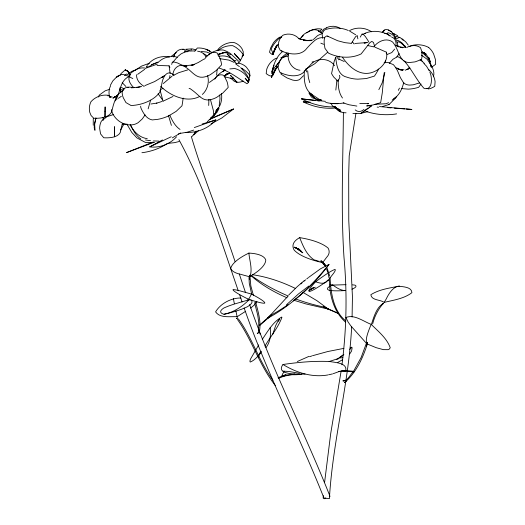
<?xml version="1.0" encoding="UTF-8"?>
<svg xmlns="http://www.w3.org/2000/svg" width="525" height="525" viewBox="0 0 525 525"><rect width="100%" height="100%" fill="white"/><g stroke="black" fill="none" stroke-linecap="round" stroke-linejoin="round"><path stroke-width="0.79" d="M120.061 88.121L120.442 92.059M93.247 125.193L93.266 118.486M343.389 112.297C343.061 160.65 340.758 209.068 343.993 257.381C347.268 293.147 346.598 329.201 341.946 364.816M273.197 71.741L271.628 77.503L271.635 75.922M271.681 73.592C273.276 65.5 275.933 56.746 282.739 51.424M271.602 77.477L271.72 76.21M216.628 75.101L216.963 71.295M352.091 316.969L352.446 296.848L348.777 220.657L348.692 174.412L349.21 155.787L355.937 113.288M136.579 74.727C136.178 79.931 139.991 83.948 144.172 86.468M157.08 65.448L169.083 65.828L170.12 73.362M304.369 70.593C303.883 78.881 304.087 89.716 312.139 94.48M338.192 79.839C338.028 86.087 338.704 92.813 342.471 98.024M351.652 326.681C348.817 384.562 332.699 440.783 329.398 498.652L324.522 498.146M140.713 106.227L140.667 106.995A17.817 7.343 43.7 0 0 141.481 109.298C143.758 113.892 146.711 118.853 152.211 119.93L157.769 119.346A33.141 24.76 -24.1 0 0 168.82 115.802L176.17 111.353L181.985 105.794A33.292 5.663 -77.9 0 0 182.641 101.843L183.166 98.103M248.981 277.443L249.277 283.375L251.508 293.409M250.025 277.102L250.852 286L253.483 295.647M128.927 77.457C128.389 81.46 131.178 85.089 133.868 87.773M395.916 45.216C396.618 41.987 395.01 37.958 391.663 37.019M120.192 87.327L120.396 92.59M248.207 81.808L248.384 81.769A31.631 0.591 -72.4 0 0 249.263 79.524L244.88 74.248A18.559 14.575 25.5 0 0 234.767 68.506L229.806 68.926M323.367 495.698L323.157 498.12L323.912 498.113M384.188 72.712L382.266 92.899L380.651 102.677L372.94 104.98L366.653 105.938M336.873 80.351L335.842 90.077M338.756 59.837L339.143 56.214M324.647 481.97L330.684 433.696L341.106 371.188M190.877 51.424L191.244 49.114L192.629 48.937L196.002 50.026M385.199 62.324L385.35 60.913M219.188 105.728L220.008 98.72L219.713 95.005M288.448 53.078C286.893 60.126 291.263 68.44 298.541 70.015A18.808 13.998 -68 0 0 299.985 70.199M172.83 75.449C173.027 67.863 179.668 62.816 186.926 66.399L183.113 65.704M431.281 65.999L431.123 67.056A30.667 2.336 -45.1 0 0 434.49 65.133L435.658 64.227L435.402 59.45L433.604 53.904A18.795 16.78 43.5 0 0 428.656 47.414M208.701 105.486L208.911 99.337M386.269 53.419L386.452 52.192L375.401 47.375M169.641 77.602L169.995 75.482M281.249 36.881L279.412 37.341A18.788 15.967 -32 0 0 273.433 42.847L270.683 47.88L269.509 52.211L270.428 53.097A30.758 2.992 55.2 0 0 272.98 54.416L272.738 52.657L271.156 49.14A31.697 26.44 -15.5 0 1 274.234 43.759C276.334 41.272 278.427 38.148 281.636 37.163M129.032 76.899L130.397 73.717M150.609 100.137L148.148 108.852M171.682 64.463L172.318 62.14L173.952 61.963L177.804 63.059L182.917 65.717M217.114 70.586L217.416 69.169M272.915 75.127L274.969 70.094L277.436 66.367L274.969 70.094L277.174 66.675L272.587 75.679L271.451 76.151L269.725 75.751A31.631 6.746 54.6 0 1 266.175 73.585L266.752 69.202L267.579 67.102A18.559 16.354 -24.5 0 1 275.218 58.656L277.115 58.216M366.988 342.602L366.292 346.625L367.369 342.681M366.909 343.868L367.178 342.641A189.827 16.688 -55.9 0 1 371.195 324.365C363.471 321.503 354.27 314.002 345.909 317.513L348.134 322.088L350.838 325.868L366.909 343.868L376.176 347.675L383.348 349.637L388.113 349.67L389.123 349.243L390.252 347.767C386.794 338.113 378.23 331.406 371.201 324.352M184.36 52.382L185.01 50.203L186.565 49.973L190.201 50.82M95.944 118L94.677 124.399L94.999 130.108A18.998 0.65 80.2 0 1 94.815 130.22C93.22 126.276 95.018 121.997 95.898 118.086M403.745 82.373C402.472 87.99 400.076 93.634 395.62 97.46M294.827 374.003L281.59 376.701L282.68 373.774L284.563 371.214M248.738 79.642L249.933 75.462A32.504 27.956 -17.8 0 0 242.694 68.893M384.858 72.476L382.128 82.989L378.833 89.657M371.615 323.754C373.984 316.601 376.569 307.269 383.375 303.417C378.604 308.411 374.423 316.477 372.665 323.899M260.026 334.044L259.895 333.204M366.706 342.451L361.148 357.446L353.456 371.464M367.533 343.317C362.992 357.788 356.383 372.304 344.8 382.462L346.087 380.933L344.649 382.718M321.064 32.602L323.932 29.033L326.465 28.028M433.328 76.821C434.7 73.329 433.355 69.497 431.78 66.314M272.705 334.412L275.625 325.71L278.112 320.775M271.74 71.932L274.004 65.166M272.98 54.416L274.897 49.147L276.99 45.445L274.792 49.35L272.757 54.58L277.049 45.373L274.897 49.147L277.994 44.395M260.269 352.321L258.248 357.486L258.556 357.709M258.727 344.886L250.445 359.185L249.9 361.2L250.222 362.066C254.973 360.183 258.786 355.576 261.266 351.232M110.394 85.221L112.816 80.903L116.386 77.241L119.136 75.364L116.904 76.88M338.527 371.523L345.706 370.893C347.734 362.814 334.924 362.545 329.68 361.522C314.075 360.806 298.443 362.237 283.008 364.488C274.516 375.454 300.438 374.187 305.104 374.062M274.601 49.389L272.967 53.452L277.102 44.973L274.87 48.713M278.69 320.782L279.641 318.524L278.289 321.339M219.03 108.465L217.088 112.219L210.44 119.018M243.351 54.922L239.498 62.108A30.758 3.038 -71.8 0 1 238.192 61.615L238.186 60.782L230.416 53.53A18.788 13.768 29.2 0 0 223.053 49.987C215.801 49.501 208.635 53.15 204.547 59.115M123.532 124.786L120.671 129.938M256.876 301.468L255.695 303.522M360.255 37.117L362.086 33.895L363.228 34.263L365.374 36.547L368.773 41.744M398.344 90.346L399.453 88.102M173.611 56.877L174.471 55.171L173.65 56.884C174.753 52.362 178.717 48.471 183.638 49.324M120.1 75.436L121.137 73.461L125.272 69.877L127.956 71.302L129.767 74.753M259.304 325.277L259.586 325.572L271.497 315.118M378.683 69.064L376.451 72.975A33.397 9.922 -48.2 0 1 374.423 76.092L366.398 78.527L357.84 79.17A33.265 25.935 -13.6 0 1 346.92 77.175C339.301 75.574 337.083 67.751 336.158 61.084A17.778 3.242 70.7 0 1 335.882 58.846L335.718 57.284L334.182 61.412L331.564 73.618L333.631 76.965L337.982 81.257L339.931 77.149L339.432 75.278M110.552 85.838C108.773 89.25 108.609 93.496 109.62 97.184M214.607 114.522L218.597 107.395L214.049 115.467L218.315 107.894M394.642 49.094L391.762 52.585L387.142 54.462M301.442 37.472C302.649 34.827 305.294 33.108 307.939 32.13M275.874 66.701L282.417 56.838L287.096 52.972M214.758 79.17C217.271 75.101 221.143 71.781 225.645 70.114M408.286 69.142L409.467 67.226M396.795 56.864L399.158 53.648M145.103 114.896L142.249 118.958L138.278 122.574A18.808 16.393 82.5 0 1 133.626 124.589C123.821 126.65 113.38 119.254 111.333 109.587M259.796 354.08L261.089 352.085M264.961 346.08C270.441 336.505 278.23 327.633 281.938 317.284L281.669 317.048C273.026 321.923 267.757 331.347 262.283 339.367M251.501 294.072L251.291 294.387A175.573 3.117 -67 0 1 248.095 299.073A39.788 3.55 23 0 1 232.982 289.688A49.77 4.443 23 0 1 242.858 291.67L251.501 294.072A47.44 4.233 23 0 1 264.757 303.142A48.11 4.292 23 0 1 248.095 299.073M277.699 66.065L275.146 69.786L273.085 74.373L272.587 70.947A32.504 26.519 -21.3 0 1 278.814 62.737L279.779 61.845M196.343 131.165L192.137 136.402M421.004 84.007L418.668 87.294A33.803 20.055 -31.2 0 1 408.292 89.138L401.507 88.581M217.127 50.643C220.762 45.294 227.253 42.249 233.671 42.407A18.559 16.478 -45.5 0 1 241.94 48.628L243.232 51.68L243.193 55.164A31.631 16.636 -66 0 1 242.012 56.267M389.347 63.243L393.015 59.22L397.74 56.556L402.255 59.246M194.539 133.153L195.982 131.204M349.755 353.889L351.533 351.113L352.052 348.502L351.842 347.274L350.254 347.478M222.954 71.722L224.91 69.451M322.665 262.612L326.701 257.23A52.297 18.441 4.6 0 0 328.158 248.161A41.803 14.746 4.6 0 0 299.677 237.641A50.551 17.83 4.6 0 0 294.256 250.195A49.849 17.581 4.6 0 0 322.665 262.612L321.221 261.043L319.922 261.188M194.821 51.24L197.262 48.038C202.453 47.624 207.939 49.33 211.988 52.671M352.997 372.074C349.794 375.113 347.616 381.098 342.996 380.881M351.389 43.312L355.596 36.684L357.236 35.549L357.873 38.837M147.505 65.153C152.355 58.314 161.333 55.361 169.424 57.002M382.174 32.668L384.582 30.122L382.764 31.979C385.298 26.663 391.164 31.047 393.612 34.013M328.289 280.186L332.299 274.942A49.77 5.178 -39.5 0 0 335.062 269.417A39.788 4.141 -39.5 0 0 315.65 281.754A48.11 5.007 -39.5 0 0 309.277 291.506A47.44 4.935 -39.5 0 0 328.289 280.186L327.495 280.284A175.573 28.225 49.5 0 1 315.65 281.754M215.375 78.153C216.982 75.062 220.913 73.894 223.985 75.488L227.069 81.762A31.697 20.252 -69.7 0 1 228.172 87.458L222.725 93.128L216.766 97.296A30.758 17.351 -58.3 0 1 207.145 99.96C202.361 99.763 199.185 95.957 195.832 93.063A18.788 3.767 43.9 0 0 190.122 88.666L189.092 88.344M208.799 54.987C210.591 52.303 214.292 51.699 217.127 52.972L219.194 56.241L220.973 61.34A33.292 22.28 -66.7 0 1 221.576 64.837L216.202 70.514L210.354 74.668A33.141 17.935 -61.1 0 1 202.735 77.221C195.622 77.943 191.645 71.105 186.323 67.686A17.817 4.075 43.3 0 0 183.94 66.052L181.794 65.448M212.618 116.143L213.36 115.218L213.603 113.302L213.347 110.46L210.564 100.013M308.812 277.272L320.427 268.853L328.998 264.364C311.804 285.705 291.834 305.294 267.507 318.347L287.798 296.363M215.965 110.873L218.551 107.717M373.879 46.81C377.967 41.193 386.42 37.36 392.595 42.026A17.778 8.078 69.9 0 1 394.393 44.435C398.114 49.508 398.659 56.418 403.495 60.723A33.265 15.455 -41.9 0 0 409.297 62.547L415.072 61.878L421.503 59.522A33.397 23.986 -26.9 0 0 421.995 56.3L421.719 51.253L420.518 47.663C417.303 45.308 412.847 44.861 409.257 46.607M215.933 110.965C220.71 106.509 222.436 99.862 221.471 93.502M115.31 100.898C120.376 93.161 119.516 81.211 128.723 76.604L132.832 78.547M177.03 57.35L172.699 62.449M300.097 38.483L303.365 35.575M313.346 39.572L317.671 35.542L322.179 33.502M303.483 75.685L299.663 79.465A30.758 13.02 48.5 0 1 292.589 80.043L287.024 77.93L281.059 74.163A31.697 24.111 41.5 0 1 281.033 73.001M384.169 302.393L386.203 299.007A139.578 34.145 87 0 1 398.239 286.23C402.531 286.689 411.823 286.834 411.908 292.674C403.988 298.718 393.606 300.11 384.169 302.393C380.73 299.585 371.431 300.536 370.827 294.715C379.398 289.334 389.799 288.015 399.551 286.066M394.538 38.233L396.539 36.33L400.444 37.774L403.187 40.248M288.704 295.05L297.255 286.63L304.113 280.77M382.679 303.43L383.598 303.739M202.132 124.025L215.827 119.923C208.346 128.697 196.718 132.943 185.338 132.458M395.955 97.67L389.091 104.468L382.292 106.601M176.551 136.776C169.916 144.277 159.626 148.129 149.697 146.882L162.442 139.965M163.288 83.547L171.997 76.256M286.473 304.802L298.456 293.954L308.779 286.059M254.756 304.618L250.609 308.103M207.277 121.708L210.052 119.044M202.348 94.447C207.493 89.867 209.475 82.261 207.637 75.672M224.287 76.473L227.233 73.749L224.359 76.328M349.683 349.328L351.842 347.274M224.149 76.552L226.524 74.347L229.622 73.244L225.593 74.819L229.957 73.165M193.725 134.932L198.562 130.607M137.642 74.366L144.756 69.274M224.615 76.145L226.879 74.051L224.47 76.217M217.895 55.072L219.529 53.576M124.51 75.403L126.748 73.959L130.161 75.915M177.745 56.542L181.053 53.898L183.927 52.48M171.347 56.306L176.269 52.572M283.69 57.258L288.612 53.576M300.95 283.887L301.993 282.955M131.191 72.955C134.662 69.503 139.597 67.449 144.519 67.928M387.004 33.547L387.929 32.74C391.853 33.233 394.839 36.461 396.25 39.985M259.908 324.739L271.241 314.79M267.507 318.347L271.373 314.954M217.96 50.748C221.918 47.093 227.43 45.399 232.772 45.662L235.902 47.362L239.623 50.302A31.697 27.3 -25.2 0 1 243.344 54.922M210.473 118.624L233.579 108.983L221.806 117.994L211.109 123.821M214.712 78.573L209.429 82.445M343.868 354.526L338.172 358.942M304.087 281.124L305.681 279.799M135.601 70.061L141.52 66.117L149.303 63.269M159.219 61.451C163.629 57.376 169.969 55.873 175.823 56.825M306.731 278.939L308.293 277.686M129.938 72.634L132.228 71.111L135.45 70.494M392.136 100.104L395.765 97.342M393.776 98.805L396.388 96.823M368.13 108.058L361.023 113.367L352.925 113.544M369.423 107.093L371.359 105.643M118.296 98.365L121.341 96.292M163.157 76.42L161.648 77.543L164.397 75.554M336.774 359.533L341.88 355.747M363.989 109.423C361.673 111.766 357.669 112.409 355.228 109.902M180.311 133.133L172.318 137.885M115.749 96.403L114.824 97.072L117.784 95.287L113.866 97.617M319.029 31.533L321.497 29.748M371.68 105.899L361.023 113.367L367.894 111.569M249.296 276.419L250.143 276.268L249.69 276.242M116.386 77.241L120.763 74.576L123.611 74.596M162.789 76.657L154.652 81.565L144.847 85.627M123.001 90.412L117.574 94.776L115.297 99.632A32.602 18.034 -67.9 0 0 112.16 110.053C111.425 115.297 105.492 117.259 100.964 117.928A31.769 15.402 18.5 0 1 93.778 118.256L91.101 115.553L89.762 112.337A18.526 17.017 11 0 1 90.969 101.712C95.53 96.528 102.834 93.955 109.6 95.576M167.094 143.607C159.6 148.621 150.852 151.627 141.927 152.722M327.364 52.48L314.816 63.702L306.567 68.768M203.917 59.128L198.253 62.534L192.038 65.284L194.23 64.529L191.08 65.336L192.938 64.962L184.767 65.704M308.969 290.555L313.779 287.438L309.442 290.194L315.276 287.195M240.923 297.99C231.217 297.865 220.585 303.457 215.578 311.87C220.113 318.445 230.206 316.306 237.136 316.726L245.411 311.43M405.254 70.225L409.933 68.033M199.887 96.351C186.933 103.307 170.428 95.812 160.775 86.468M342.641 359.697L337.477 362.585M116.839 95.852L112.908 98.162L115.894 96.416M173.624 75.298L178.664 72.706L187.799 69.871M257.263 333.434L258.372 332.784L258.661 330.894L258.786 322.494L257.749 315.282L254.592 302.649M257.309 333.408L258.49 332.719M249.487 299.801L248.397 300.418A138.705 72.857 87.4 0 1 224.024 314.265A31.434 6.904 -10.6 0 1 223.794 308.044A39.322 8.636 -10.6 0 1 239.078 302.676L249.25 299.723M388.618 102.69L386.059 103.74L375.001 104.304M172.955 96.488L164.102 100.708M297.314 361.522L308.943 356.383M210.63 117.58L213.281 116.156M399.505 37.295L396.565 38.732M308.424 31.631C312.237 28.987 317.474 28.829 320.755 32.465L318.642 31.027L321.287 32.727M349.689 30.516C356.482 26.9 365.085 27.451 371.464 31.703M362.65 34.545C371.431 29.334 382.581 30.903 390.922 36.205M364.35 33.725L365.479 33.187M149.697 146.882L171.216 136.776M306.265 32.786L308.831 31.592M326.137 27.877C330.579 25.666 336.243 25.581 340.351 28.586M325.822 497.969L324.22 498.737C298.869 434.569 266.798 373.203 244.145 307.952M151.141 65.422L145.136 68.434L157.408 64.083M209.232 119.647L233.579 108.983M308.411 31.546C312.546 29.643 317.349 27.943 321.91 29.216M406.717 47.473C413.477 43.91 421.883 43.831 428.656 47.421M236.033 60.382L234.275 61.123L227.148 53.996L230.252 56.995M340.456 371.044L333.296 373.669M278.02 377.783L285.915 374.476M281.59 376.701C287.713 373.223 295.017 375.802 301.645 374.036M278.545 378.387L286.105 375.217M243.154 81.027C239.761 82.865 234.865 82.996 232.411 79.564A34.092 22.975 22.1 0 0 230.186 78.002M178.421 133.987L180.515 133.127M218.302 54.475L225.022 52.27L218.282 54.456L223.814 52.585L226.944 52.651L223.145 52.631L227.266 52.657L226.774 52.52M153.011 142.078L126.571 152.604L154.042 142.288M406.56 69.536L409.349 68.434M325.533 29.459L323.899 30.594L322.081 33.744L322.632 38.273M396.434 40.838L397.753 40.346L400.07 41.528L402.294 43.227L405.818 47.375M397.32 42.276L398.639 41.777L400.956 42.958L405.267 46.843M419.324 82.983L413.214 84.814L409.618 85.083A30.667 13.775 -41.2 0 1 403.318 82.399L400.404 77.674L397.563 70.888A18.795 9.266 69.8 0 0 393.35 64.614L388.277 62.567L384.142 62.698M193.699 130.088L187.09 132.241L179.307 133.514M329.129 361.554L337.463 358.818M162.31 101.364L156.575 103.189L156.936 103.103L150.911 104.009M194.309 127.568L215.827 119.923M329.3 496.578L330.028 496.387C304.553 431.858 272.232 370.171 249.592 304.513M312.014 62.088L313.366 61.635M309.625 356.692L311.791 355.97M388.336 104.705L389.091 104.468M312.513 355.733L327.83 351.514L343.868 348.377M326.169 29.361C333.388 27.202 341.388 27.471 348.318 30.496M367.572 103.852L368.668 103.537L359.789 103.53M184.931 52.08L189.322 51.109M179.11 141.527L174.503 142.662L167.528 143.417M113.603 114.522L107.034 116.662L101.443 121.045A17.843 16.695 -3.6 0 0 99.638 128.435L100.564 133.908L103.74 137.767A33.803 14.93 21.4 0 0 112.665 137.255C116.248 136.559 120.711 134.446 120.776 130.239A34.118 20.331 -64.3 0 1 122.437 123.716M328.584 374.798L332.522 373.918M340.541 358.03L342.864 357.518M218.603 56.438C225.31 54.633 233.002 57.494 236.322 63.728M141.652 86.513L136.533 87.57L140.077 86.835M109.732 89.283L105.177 90.812L99.376 95.012A18.795 14.89 -77.4 0 0 98.3 97.04M312.703 40.012L305.629 40.642L310.971 40.642L304.553 40.281L311.377 40.53L307.02 40.615M344.026 102.88C338.008 104.075 331.656 103.95 325.717 102.388M367.992 42.328L364.133 43.017L366.752 42.623L354.952 43.45M185.824 49.265L191.231 48.917M315.236 98.346L314.167 98.503L312.217 97.703L310.524 95.812L309.146 92.912M138.508 87.157L131.289 87.747L133.96 87.629C129.741 86.835 123.815 86.303 122.207 91.462A17.843 11.379 40.9 0 0 123.303 97.788L125.941 102.578L131.073 105.538A33.803 24.695 -9 0 0 142.623 103.55C149.225 101.463 155.676 97.919 159.817 92.229A34.118 3.038 -77.3 0 1 161.752 84.282C162.533 78.172 166.668 68.44 173.959 75.193M327.797 374.968C312.172 377.738 296.244 372.665 283.008 364.488M396.624 113.886C386.341 115.546 375.69 114.673 365.813 111.346M336.492 107.914C325.126 109.22 313.471 106.956 303.253 101.883L310.17 102.172M343.048 380.881L345.424 380.599L343.337 380.809M366.903 105.912L369.023 105.696M408.253 68.243L409.73 68.099M112.245 96.968L109.974 96.928M287.903 56.122L283.257 57.14A17.863 15.238 42.1 0 0 279.11 62.665L278.027 67.797L279.956 72.411A33.712 21.072 44.2 0 0 289.702 75.508C294.742 76.296 300.668 75.705 304.224 71.643A34.092 17.443 -46 0 1 309.894 65.54C315.899 57.599 328.624 57.317 334.569 65.612M280.921 57.612L282.844 57.468M223.814 52.585L222.482 52.677L227.266 52.657M404.014 69.713L400.109 69.759M127.227 124.169L122.122 124.13M404.67 47.263L400.614 47.296M236.316 63.643L239.918 63.433A17.863 16.098 -32.4 0 1 246.369 67.141L249.519 71.459L249.926 76.02M107.842 95.812L109.069 95.773M331.17 285.646A37.478 5.729 -8.8 0 1 332.397 285.101L342.136 284.806A39.322 6.011 -8.8 0 1 345.995 284.688M191.691 50.951L194.67 50.964M384.72 33.298L386.393 33.515M158.963 141.1L153.418 140.936M201.351 51.509L206.627 52.021L210.866 53.747M154.291 142.465L145.425 142.426L136.933 137.898L131.821 132.471L127.037 124.379M334.556 106.936C323.085 107.133 311.66 104.199 301.521 98.864L325.493 101.345M337.929 103.668L331.505 103.484M219.877 58.669L229.005 60.132L234.242 62.455M351.133 43.358L344.938 42.656L337.693 40.74L326.865 35.858L324.824 37.236A17.863 7.737 68.6 0 0 324.174 42.997L324.923 48.287L328.499 53.137A33.712 27.057 2.9 0 0 339.452 56.654C346.723 57.842 354.454 57.218 361.121 53.924A34.092 1.522 -50.7 0 0 365.873 47.887L369.777 42.768L371.812 41.39L373.492 42.466L374.83 47.145M283.014 371.155L288.632 371.438L299.46 373.295M308.418 40.642L305.872 40.484L309.697 40.642L303.233 40.084L306.042 40.464L298.266 38.522L301.842 39.559L300.943 39.204M303.253 101.883L307.033 102.126M377.16 107.107L378.597 107.212M387.896 107.658L391.092 107.894M394.295 108.13L398.298 108.432M399.892 108.55L404.696 108.911M406.298 109.029L411.895 109.449L379.417 106.562M318.623 261.194L314.173 259.849M344.977 370.44L353.896 371.352L354.047 371.936L341.795 370.873M341.762 370.492L345.706 370.893M346.067 112.816C341.427 113.006 337.24 110.545 334.917 106.555M150.518 140.661L145.471 139.998M110.86 96.922L109.285 96.751L110.88 96.961M324.365 37.787C320.073 36.98 315.984 38.929 313.09 41.993A32.504 14.772 -48.4 0 0 305.504 49.901C300.937 54.508 293.738 54.567 287.812 53.163A31.631 20.757 40.4 0 1 280.343 50.492L278.545 47.066L278.421 43.706A18.559 15.087 50.1 0 1 283.014 35.168C288.094 33.055 294.328 34.046 298.272 37.958M301.521 98.864L315.249 100.537M317.671 100.833L319.285 101.036M147.243 138.633C139.486 137.753 133.507 131.375 130.108 124.733M356.862 106.083L349.04 104.77L343.317 102.939M400.116 69.832L402.859 70.252L397.852 68.67M399.853 47.263L402.951 47.749L396.473 45.557L398.619 46.863L395.876 45.347M252.243 274.68C267.212 276.819 281.728 281.794 295.299 288.396M185.469 51.384L187.681 51.745M197.577 51.188C201.101 51.522 204.422 53.53 205.885 56.825M367.658 45.517L373.472 46.837M321.674 100.203L315.558 98.969L309.074 92.991M321.7 100.203L315.597 98.976L309.159 93.076M370.571 31.513L371.608 31.736M127.792 87.189L128.704 87.399M302.925 292.327L316.929 300.681L328.348 309.113L305.996 303.942L293.56 300.162M249.401 276.728L240.502 274.28A52.297 17.194 -15.8 0 1 230.718 268.583A41.803 13.742 -15.8 0 1 248.889 253.083A50.551 16.616 -15.8 0 1 265.755 259.967A49.849 16.387 -15.8 0 1 249.401 276.728L249.368 275.238L250.366 275.382C252.381 268.203 249.493 260.367 248.889 253.083M120.159 89.355L123.231 90.248M225.048 76.958L231.4 78.402A18.808 10.336 54.3 0 0 233.658 78.041M333.48 285.324L330.159 284.537M332.397 285.101L333.46 285.423A138.705 41.626 78.4 0 0 345.627 290.647M176.669 56.897L177.627 57.356M219.122 68.073C229.379 71.308 238.028 78.179 247.006 83.744C252.525 80.338 244.722 71.892 241.697 68.821M127.982 76.118L124.195 74.747M320.821 43.162L323.603 44.297M392.608 33.246L394.072 33.784L392.818 33.318M287.037 297.793C273.965 292.117 261.319 284.918 250.688 275.336M393.153 33.423L397.727 35.72M344.223 61.51L339.006 59.154M323.479 306.738L338.697 313.576L323.334 307.125M328.348 309.113L323.407 306.935A189.827 184.472 8.5 0 1 295.916 299.033M235.692 63.925L239.426 66.655M209.527 50.932L206.325 49.376L209.79 51.069M287.273 54.449L288.501 55.053M206.003 49.219L206.653 49.534M203.464 53.629L207.342 55.893M225.763 52.113L230.659 54.738M395.384 67.502L399.039 69.418L397.038 68.053M240.522 67.692L242.688 68.9M349.611 31.047L355.694 34.814M422.435 52.001L425.913 53.878L422.435 52.014L425.736 53.773L428.348 57.527L429.247 60.526M128.408 72.883L130.692 74.34M388.415 30.056L388.992 30.398M388.703 30.227L391.466 31.841M421.601 55.269L427.173 59.305L431.452 65.632M121.426 87.314L124.162 89.165M320.375 100.111L310.57 93.594M120.218 90.562L121.446 91.396M338.54 108.878L340.489 110.296L332.43 105.906L330.96 103.235M281.538 50.682L282.824 51.634M116.15 98.326L117.147 99.061M313.55 259.527C306.272 254.376 302.879 245.615 299.677 237.641M387.24 33.981L389.734 35.897M180.023 129.439C175.035 126.125 172.207 120.54 169.798 115.237M140.752 138.889C135.758 135.575 132.93 129.997 130.522 124.688M421.647 52.323L425.289 55.217M334.556 106.785L340.896 111.969L334.74 106.654M334.602 106.831L336.413 108.314L335.396 107.107M420.079 59.371L424.305 63.348M402.111 38.837L405.773 41.895L408.266 45.13M420.774 59.968L422.52 61.425M345.837 320.985C333.29 310.944 330.927 293.081 330.061 277.882M122.213 82.674L125.974 86.553M259.173 332.561C261.555 322.783 258.241 311.902 255.629 302.21M147.282 66.321L146.626 66.012L146.797 66.892M334.359 106.739L339.052 111.037L336.978 108.642M423.905 63.486L426.49 66.183L429.365 70.888M403.876 60.618C411.652 68.933 416.325 79.82 423.892 88.239C432.567 91.422 432.495 77.332 429.87 72.325M158.064 93.758L163.583 101.351M327.757 36.087L328.151 36.507M321.287 260.722L325.749 265.565M322.147 262.441L325.612 266.201M426.871 88.338L428.531 88.961L430.553 88.449A31.769 6.09 -44 0 0 434.752 86.336L435.1 81.611L434.674 79.347A18.526 17.03 35 0 0 428.656 69.576M323.879 263.255L325.539 265.315M322.862 263.235L324.516 265.289M354.106 43.975L352.354 41.783M238.363 318.859C252.236 337.837 258.917 361.134 272.842 380.179M237.379 319.384C252.164 339.885 259.396 365.623 275.448 385.645M245.208 78.278L248.246 82.031L245.267 78.245M425.893 55.827L429.411 60.355M393.783 34.243L396.027 38.095M129.918 74.34L128.093 71.669L129.524 74.038M342.608 57.461C348.561 66.334 358.575 75.475 370.132 72.995C379.194 70.98 388.756 62.127 386.452 52.192M345.653 322.206C333.736 312.014 329.516 295.135 329.306 279.753M129.504 73.986L128.041 71.498L129.472 74.058M129.458 74.025L127.995 71.4L129.78 74.773M169.083 65.828L169.91 67.41M178.894 139.643C204.993 187.366 220.5 239.715 238.311 290.857M327.016 267.862L329.713 276.012M305.701 68.939L306.679 71.951M429.962 61.53L428.426 57.593L429.995 61.609M326.648 269.266L327.79 272.442M428.498 57.652L430.021 61.694M430.244 61.648L428.761 57.533L431.438 67.043M235.115 261.706C221.202 219.693 203.857 178.887 191.297 136.421M245.549 292.674L239.295 274.017M239.564 294.551L242.084 301.967M396.861 41.455L397.911 45.57M168.518 115.677L171.393 125.39M162.73 100.098L160.118 90.254M336.873 56.457L337.47 58.426M429.916 62.783L431.038 66.531M309.77 82.635L308.372 77.661L307.663 70.809M328.269 274.162L329.031 277.83M237.136 316.726L236.355 313.103A139.578 1.805 76.1 0 1 235.856 310.813M103.051 117.259L103.3 120.133M233.487 298.456L233.5 298.817M405.385 46.088L405.425 47.644M249.526 275.428L249.611 279.241M102.966 119.897A18.526 15.553 -74 0 1 103.432 118.821M162.973 88.246A12.548 12.449 -55.3 0 1 160.506 89.545M329.011 264.37A189.827 178.297 22.6 0 1 293.199 300.891M287.969 304.684A189.827 178.297 22.6 0 1 271.379 314.967M270.152 327.685A189.827 60.218 37.8 0 1 265.945 347.629M224.024 314.265A38.01 8.348 -10.6 0 0 247.203 306.836A37.478 8.229 -10.6 0 0 250.786 299.919M234.327 303.555A139.578 1.805 76.1 0 1 233.5 298.804M424.567 52.828A18.526 15.33 -47.4 0 1 425.322 55.808M288.238 296.015A189.827 184.472 8.5 0 1 250.93 275.31M330.107 286.184A37.478 5.729 -8.8 0 0 329.313 290.305A38.01 5.814 -8.8 0 0 330.376 290.469M344.42 290.601A38.01 5.814 -8.8 0 1 331.57 290.607M352.446 284.852A39.322 6.011 -8.8 0 1 354.939 285.134A31.434 4.81 -8.8 0 1 351.993 289.209M114.496 131.053L114.483 136.782L114.607 126.682L114.496 131.053M105.039 111.261L105.007 117.003L105.118 106.89L105.039 111.261M236.493 318.367L237.543 317.993L236.493 318.367M321.996 262.323L323 262.467L321.996 262.323M151.364 64.831L158.393 62.029L151.364 64.831M183.284 49.343L182.536 49.33L184.373 49.363L183.284 49.343M295.129 247.557L294.072 247.131L299.552 249.427L295.129 247.557L300.346 250.32L295.129 247.557M127.857 71.269L125.265 69.884L127.857 71.269M297.235 248.719L296.185 248.089L301.14 251.153L297.235 248.719L302.741 252.755L297.235 248.719M237.313 56.628L234.327 53.576L240.548 60.592L237.313 56.628M233.198 78.232L230.58 75.462L236.992 82.274L233.198 78.232"/></g></svg>
